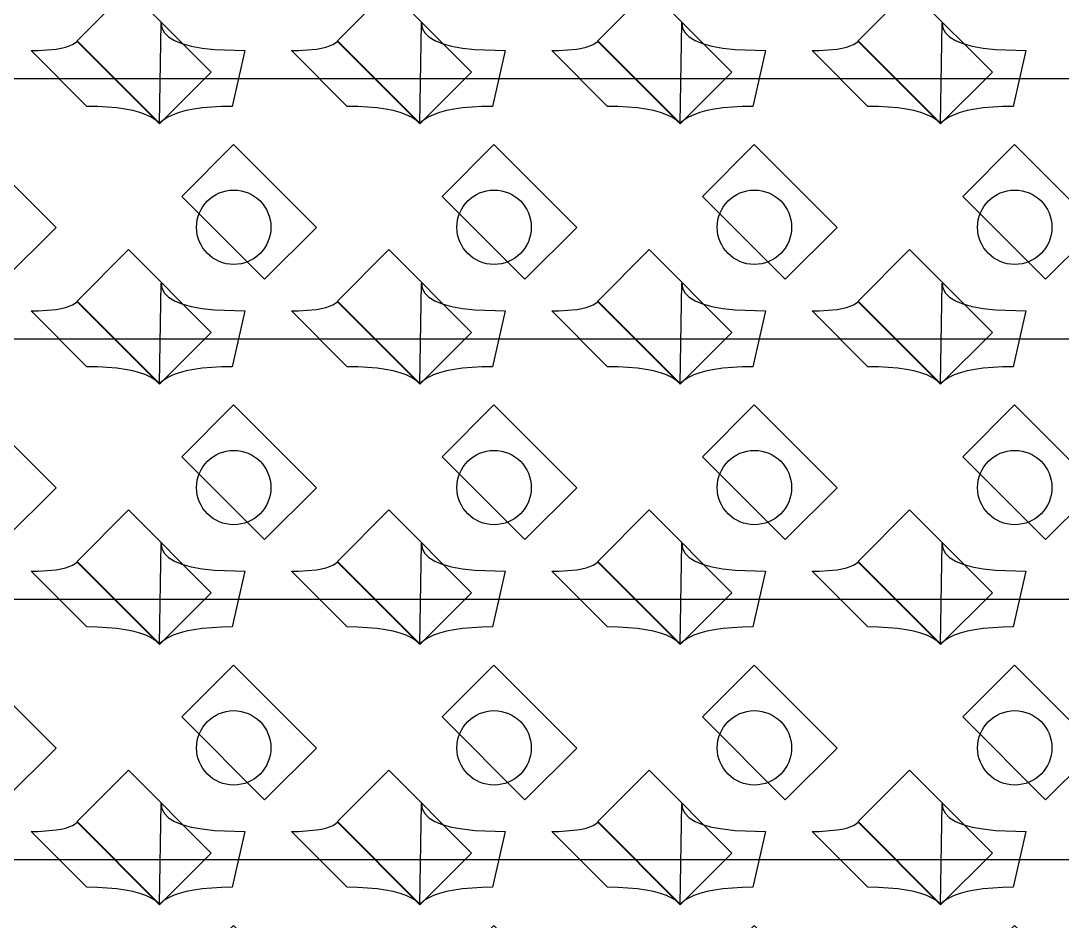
# Model space of a CAD drawing. Header units: inches. Extents: x 0.07 to 4.39, y 0.05 to 2.95.
# Drawn here: x 2.2428 to 2.5228, y 0.8334 to 1.0755 of the extents above; entities that cross this region are included whole.
import ezdxf

# ---------------------------------------------------------------- set-up
doc = ezdxf.new("R2010")
doc.units = ezdxf.units.IN
doc.header["$MEASUREMENT"] = 0
doc.layers.add('Top Layer', color=1, linetype='Continuous')

# ---------------------------------------------------------------- blocks, each defined once
blk = doc.blocks.new('0805_P_______________863')
at = {"layer": 'Top Layer'}
for p, q in [((-0.03937, 0.01575), (-0.01969, 0.01575)), ((-0.03937, -0.01575), (-0.03937, 0.01575)), ((-0.01969, 0.01575), (-0.01969, -0.01575)), ((0.01969, 0.01575), (0.03937, 0.01575)), ((0.01969, -0.01575), (0.01969, 0.01575)), ((0.03937, 0.01575), (0.03937, -0.01575)), ((-0.01969, -0.01575), (-0.03937, -0.01575)), ((0.03937, -0.01575), (0.01969, -0.01575))]:
    blk.add_line(p, q, dxfattribs=at)
blk = doc.blocks.new('0805_P_______________864')
at = {"layer": 'Top Layer'}
for p, q in [((-0.03937, 0.01575), (-0.01969, 0.01575)), ((-0.03937, -0.01575), (-0.03937, 0.01575)), ((-0.01969, 0.01575), (-0.01969, -0.01575)), ((0.01969, 0.01575), (0.03937, 0.01575)), ((0.01969, -0.01575), (0.01969, 0.01575)), ((0.03937, 0.01575), (0.03937, -0.01575)), ((-0.01969, -0.01575), (-0.03937, -0.01575)), ((0.03937, -0.01575), (0.01969, -0.01575))]:
    blk.add_line(p, q, dxfattribs=at)
blk = doc.blocks.new('0805_P_______________865')
at = {"layer": 'Top Layer'}
for p, q in [((-0.03937, 0.01575), (-0.01969, 0.01575)), ((-0.03937, -0.01575), (-0.03937, 0.01575)), ((-0.01969, 0.01575), (-0.01969, -0.01575)), ((0.01969, 0.01575), (0.03937, 0.01575)), ((0.01969, -0.01575), (0.01969, 0.01575)), ((0.03937, 0.01575), (0.03937, -0.01575)), ((-0.01969, -0.01575), (-0.03937, -0.01575)), ((0.03937, -0.01575), (0.01969, -0.01575))]:
    blk.add_line(p, q, dxfattribs=at)
blk = doc.blocks.new('0805_P_______________866')
at = {"layer": 'Top Layer'}
for p, q in [((-0.03937, 0.01575), (-0.01969, 0.01575)), ((-0.03937, -0.01575), (-0.03937, 0.01575)), ((-0.01969, 0.01575), (-0.01969, -0.01575)), ((0.01969, 0.01575), (0.03937, 0.01575)), ((0.01969, -0.01575), (0.01969, 0.01575)), ((0.03937, 0.01575), (0.03937, -0.01575)), ((-0.01969, -0.01575), (-0.03937, -0.01575)), ((0.03937, -0.01575), (0.01969, -0.01575))]:
    blk.add_line(p, q, dxfattribs=at)
blk = doc.blocks.new('0805_P_______________867')
at = {"layer": 'Top Layer'}
for p, q in [((-0.03937, 0.01575), (-0.01969, 0.01575)), ((-0.03937, -0.01575), (-0.03937, 0.01575)), ((-0.01969, 0.01575), (-0.01969, -0.01575)), ((0.01969, 0.01575), (0.03937, 0.01575)), ((0.01969, -0.01575), (0.01969, 0.01575)), ((0.03937, 0.01575), (0.03937, -0.01575)), ((-0.01969, -0.01575), (-0.03937, -0.01575)), ((0.03937, -0.01575), (0.01969, -0.01575))]:
    blk.add_line(p, q, dxfattribs=at)
blk = doc.blocks.new('0805_P_______________903')
at = {"layer": 'Top Layer'}
for p, q in [((-0.03937, 0.01575), (-0.01969, 0.01575)), ((-0.03937, -0.01575), (-0.03937, 0.01575)), ((-0.01969, 0.01575), (-0.01969, -0.01575)), ((0.01969, 0.01575), (0.03937, 0.01575)), ((0.01969, -0.01575), (0.01969, 0.01575)), ((0.03937, 0.01575), (0.03937, -0.01575)), ((-0.01969, -0.01575), (-0.03937, -0.01575)), ((0.03937, -0.01575), (0.01969, -0.01575))]:
    blk.add_line(p, q, dxfattribs=at)
blk = doc.blocks.new('0805_P_______________904')
at = {"layer": 'Top Layer'}
for p, q in [((-0.03937, 0.01575), (-0.01969, 0.01575)), ((-0.03937, -0.01575), (-0.03937, 0.01575)), ((-0.01969, 0.01575), (-0.01969, -0.01575)), ((0.01969, 0.01575), (0.03937, 0.01575)), ((0.01969, -0.01575), (0.01969, 0.01575)), ((0.03937, 0.01575), (0.03937, -0.01575)), ((-0.01969, -0.01575), (-0.03937, -0.01575)), ((0.03937, -0.01575), (0.01969, -0.01575))]:
    blk.add_line(p, q, dxfattribs=at)
blk = doc.blocks.new('0805_P_______________905')
at = {"layer": 'Top Layer'}
for p, q in [((-0.03937, 0.01575), (-0.01969, 0.01575)), ((-0.03937, -0.01575), (-0.03937, 0.01575)), ((-0.01969, 0.01575), (-0.01969, -0.01575)), ((0.01969, 0.01575), (0.03937, 0.01575)), ((0.01969, -0.01575), (0.01969, 0.01575)), ((0.03937, 0.01575), (0.03937, -0.01575)), ((-0.01969, -0.01575), (-0.03937, -0.01575)), ((0.03937, -0.01575), (0.01969, -0.01575))]:
    blk.add_line(p, q, dxfattribs=at)
blk = doc.blocks.new('0805_P_______________906')
at = {"layer": 'Top Layer'}
for p, q in [((-0.03937, 0.01575), (-0.01969, 0.01575)), ((-0.03937, -0.01575), (-0.03937, 0.01575)), ((-0.01969, 0.01575), (-0.01969, -0.01575)), ((0.01969, 0.01575), (0.03937, 0.01575)), ((0.01969, -0.01575), (0.01969, 0.01575)), ((0.03937, 0.01575), (0.03937, -0.01575)), ((-0.01969, -0.01575), (-0.03937, -0.01575)), ((0.03937, -0.01575), (0.01969, -0.01575))]:
    blk.add_line(p, q, dxfattribs=at)
blk = doc.blocks.new('0805_P_______________907')
at = {"layer": 'Top Layer'}
for p, q in [((-0.03937, 0.01575), (-0.01969, 0.01575)), ((-0.03937, -0.01575), (-0.03937, 0.01575)), ((-0.01969, 0.01575), (-0.01969, -0.01575)), ((0.01969, 0.01575), (0.03937, 0.01575)), ((0.01969, -0.01575), (0.01969, 0.01575)), ((0.03937, 0.01575), (0.03937, -0.01575)), ((-0.01969, -0.01575), (-0.03937, -0.01575)), ((0.03937, -0.01575), (0.01969, -0.01575))]:
    blk.add_line(p, q, dxfattribs=at)
blk = doc.blocks.new('0805_P_______________943')
at = {"layer": 'Top Layer'}
for p, q in [((-0.03937, 0.01575), (-0.01969, 0.01575)), ((-0.03937, -0.01575), (-0.03937, 0.01575)), ((-0.01969, 0.01575), (-0.01969, -0.01575)), ((0.01969, 0.01575), (0.03937, 0.01575)), ((0.01969, -0.01575), (0.01969, 0.01575)), ((0.03937, 0.01575), (0.03937, -0.01575)), ((-0.01969, -0.01575), (-0.03937, -0.01575)), ((0.03937, -0.01575), (0.01969, -0.01575))]:
    blk.add_line(p, q, dxfattribs=at)
blk = doc.blocks.new('0805_P_______________944')
at = {"layer": 'Top Layer'}
for p, q in [((-0.03937, 0.01575), (-0.01969, 0.01575)), ((-0.03937, -0.01575), (-0.03937, 0.01575)), ((-0.01969, 0.01575), (-0.01969, -0.01575)), ((0.01969, 0.01575), (0.03937, 0.01575)), ((0.01969, -0.01575), (0.01969, 0.01575)), ((0.03937, 0.01575), (0.03937, -0.01575)), ((-0.01969, -0.01575), (-0.03937, -0.01575)), ((0.03937, -0.01575), (0.01969, -0.01575))]:
    blk.add_line(p, q, dxfattribs=at)
blk = doc.blocks.new('0805_P_______________945')
at = {"layer": 'Top Layer'}
for p, q in [((-0.03937, 0.01575), (-0.01969, 0.01575)), ((-0.03937, -0.01575), (-0.03937, 0.01575)), ((-0.01969, 0.01575), (-0.01969, -0.01575)), ((0.01969, 0.01575), (0.03937, 0.01575)), ((0.01969, -0.01575), (0.01969, 0.01575)), ((0.03937, 0.01575), (0.03937, -0.01575)), ((-0.01969, -0.01575), (-0.03937, -0.01575)), ((0.03937, -0.01575), (0.01969, -0.01575))]:
    blk.add_line(p, q, dxfattribs=at)
blk = doc.blocks.new('0805_P_______________946')
at = {"layer": 'Top Layer'}
for p, q in [((-0.03937, 0.01575), (-0.01969, 0.01575)), ((-0.03937, -0.01575), (-0.03937, 0.01575)), ((-0.01969, 0.01575), (-0.01969, -0.01575)), ((0.01969, 0.01575), (0.03937, 0.01575)), ((0.01969, -0.01575), (0.01969, 0.01575)), ((0.03937, 0.01575), (0.03937, -0.01575)), ((-0.01969, -0.01575), (-0.03937, -0.01575)), ((0.03937, -0.01575), (0.01969, -0.01575))]:
    blk.add_line(p, q, dxfattribs=at)
blk = doc.blocks.new('0805_P_______________947')
at = {"layer": 'Top Layer'}
for p, q in [((-0.03937, 0.01575), (-0.01969, 0.01575)), ((-0.03937, -0.01575), (-0.03937, 0.01575)), ((-0.01969, 0.01575), (-0.01969, -0.01575)), ((0.01969, 0.01575), (0.03937, 0.01575)), ((0.01969, -0.01575), (0.01969, 0.01575)), ((0.03937, 0.01575), (0.03937, -0.01575)), ((-0.01969, -0.01575), (-0.03937, -0.01575)), ((0.03937, -0.01575), (0.01969, -0.01575))]:
    blk.add_line(p, q, dxfattribs=at)
blk = doc.blocks.new('0805_P_______________983')
at = {"layer": 'Top Layer'}
for p, q in [((-0.03937, 0.01575), (-0.01969, 0.01575)), ((-0.03937, -0.01575), (-0.03937, 0.01575)), ((-0.01969, 0.01575), (-0.01969, -0.01575)), ((0.01969, 0.01575), (0.03937, 0.01575)), ((0.01969, -0.01575), (0.01969, 0.01575)), ((0.03937, 0.01575), (0.03937, -0.01575)), ((-0.01969, -0.01575), (-0.03937, -0.01575)), ((0.03937, -0.01575), (0.01969, -0.01575))]:
    blk.add_line(p, q, dxfattribs=at)
blk = doc.blocks.new('0805_P_______________984')
at = {"layer": 'Top Layer'}
for p, q in [((-0.03937, 0.01575), (-0.01969, 0.01575)), ((-0.03937, -0.01575), (-0.03937, 0.01575)), ((-0.01969, 0.01575), (-0.01969, -0.01575)), ((0.01969, 0.01575), (0.03937, 0.01575)), ((0.01969, -0.01575), (0.01969, 0.01575)), ((0.03937, 0.01575), (0.03937, -0.01575)), ((-0.01969, -0.01575), (-0.03937, -0.01575)), ((0.03937, -0.01575), (0.01969, -0.01575))]:
    blk.add_line(p, q, dxfattribs=at)
blk = doc.blocks.new('0805_P_______________985')
at = {"layer": 'Top Layer'}
for p, q in [((-0.03937, 0.01575), (-0.01969, 0.01575)), ((-0.03937, -0.01575), (-0.03937, 0.01575)), ((-0.01969, 0.01575), (-0.01969, -0.01575)), ((0.01969, 0.01575), (0.03937, 0.01575)), ((0.01969, -0.01575), (0.01969, 0.01575)), ((0.03937, 0.01575), (0.03937, -0.01575)), ((-0.01969, -0.01575), (-0.03937, -0.01575)), ((0.03937, -0.01575), (0.01969, -0.01575))]:
    blk.add_line(p, q, dxfattribs=at)
blk = doc.blocks.new('0805_P_______________986')
at = {"layer": 'Top Layer'}
for p, q in [((-0.03937, 0.01575), (-0.01969, 0.01575)), ((-0.03937, -0.01575), (-0.03937, 0.01575)), ((-0.01969, 0.01575), (-0.01969, -0.01575)), ((0.01969, 0.01575), (0.03937, 0.01575)), ((0.01969, -0.01575), (0.01969, 0.01575)), ((0.03937, 0.01575), (0.03937, -0.01575)), ((-0.01969, -0.01575), (-0.03937, -0.01575)), ((0.03937, -0.01575), (0.01969, -0.01575))]:
    blk.add_line(p, q, dxfattribs=at)
blk = doc.blocks.new('0805_P_______________987')
at = {"layer": 'Top Layer'}
for p, q in [((-0.03937, 0.01575), (-0.01969, 0.01575)), ((-0.03937, -0.01575), (-0.03937, 0.01575)), ((-0.01969, 0.01575), (-0.01969, -0.01575)), ((0.01969, 0.01575), (0.03937, 0.01575)), ((0.01969, -0.01575), (0.01969, 0.01575)), ((0.03937, 0.01575), (0.03937, -0.01575)), ((-0.01969, -0.01575), (-0.03937, -0.01575)), ((0.03937, -0.01575), (0.01969, -0.01575))]:
    blk.add_line(p, q, dxfattribs=at)

msp = doc.modelspace()

# ---------------------------------------------------------------- linework, layer by layer
at = {"layer": 'Top Layer'}
for p, q in [((2.28005, 1.04795), (2.28051, 1.075)), ((2.28051, 1.075), (2.28071, 1.07357)), ((2.28071, 1.07357), (2.28137, 1.0723)), ((2.35005, 1.04795), (2.35051, 1.075)), ((2.35051, 1.075), (2.35071, 1.07357)), ((2.35071, 1.07357), (2.35137, 1.0723)), ((2.42005, 1.04795), (2.42051, 1.075)), ((2.42051, 1.075), (2.42071, 1.07357)), ((2.42071, 1.07357), (2.42137, 1.0723)), ((2.49005, 1.04795), (2.49051, 1.075)), ((2.49051, 1.075), (2.49071, 1.07357)), ((2.49071, 1.07357), (2.49137, 1.0723)), ((2.25737, 1.06957), (2.25795, 1.07005)), ((2.25795, 1.07005), (2.28005, 1.04795)), ((2.28137, 1.0723), (2.28248, 1.07117)), ((2.28248, 1.07117), (2.28405, 1.0702)), ((2.28405, 1.0702), (2.28607, 1.06937)), ((2.32737, 1.06957), (2.32795, 1.07005)), ((2.32795, 1.07005), (2.35005, 1.04795)), ((2.35137, 1.0723), (2.35248, 1.07117)), ((2.35248, 1.07117), (2.35405, 1.0702)), ((2.35405, 1.0702), (2.35607, 1.06937)), ((2.39737, 1.06957), (2.39795, 1.07005)), ((2.39795, 1.07005), (2.42005, 1.04795)), ((2.42137, 1.0723), (2.42248, 1.07117)), ((2.42248, 1.07117), (2.42405, 1.0702)), ((2.42405, 1.0702), (2.42607, 1.06937)), ((2.46737, 1.06957), (2.46795, 1.07005)), ((2.46795, 1.07005), (2.49005, 1.04795)), ((2.49137, 1.0723), (2.49248, 1.07117)), ((2.49248, 1.07117), (2.49405, 1.0702)), ((2.49405, 1.0702), (2.49607, 1.06937)), ((2.24551, 1.0675), (2.24741, 1.06753)), ((2.26051, 1.0525), (2.24551, 1.0675)), ((2.24741, 1.06753), (2.25225, 1.06791)), ((2.25225, 1.06791), (2.25356, 1.06814)), ((2.25356, 1.06814), (2.25474, 1.06842)), ((2.25474, 1.06842), (2.25576, 1.06875)), ((2.25576, 1.06875), (2.25664, 1.06914)), ((2.25664, 1.06914), (2.25737, 1.06957)), ((2.28607, 1.06937), (2.28855, 1.0687)), ((2.28855, 1.0687), (2.29148, 1.06818)), ((2.29148, 1.06818), (2.29487, 1.0678)), ((2.29487, 1.0678), (2.30301, 1.0675)), ((2.30301, 1.0675), (2.2996, 1.0525)), ((2.31551, 1.0675), (2.31741, 1.06753)), ((2.33051, 1.0525), (2.31551, 1.0675)), ((2.31741, 1.06753), (2.32225, 1.06791)), ((2.32225, 1.06791), (2.32356, 1.06814)), ((2.32356, 1.06814), (2.32474, 1.06842)), ((2.32474, 1.06842), (2.32576, 1.06875)), ((2.32576, 1.06875), (2.32664, 1.06914)), ((2.32664, 1.06914), (2.32737, 1.06957)), ((2.35607, 1.06937), (2.35855, 1.0687)), ((2.35855, 1.0687), (2.36148, 1.06818)), ((2.36148, 1.06818), (2.36487, 1.0678)), ((2.36487, 1.0678), (2.37301, 1.0675)), ((2.37301, 1.0675), (2.3696, 1.0525)), ((2.38551, 1.0675), (2.38741, 1.06753)), ((2.40051, 1.0525), (2.38551, 1.0675)), ((2.38741, 1.06753), (2.39225, 1.06791)), ((2.39225, 1.06791), (2.39356, 1.06814)), ((2.39356, 1.06814), (2.39474, 1.06842)), ((2.39474, 1.06842), (2.39576, 1.06875)), ((2.39576, 1.06875), (2.39664, 1.06914)), ((2.39664, 1.06914), (2.39737, 1.06957)), ((2.42607, 1.06937), (2.42855, 1.0687)), ((2.42855, 1.0687), (2.43148, 1.06818)), ((2.43148, 1.06818), (2.43487, 1.0678)), ((2.43487, 1.0678), (2.44301, 1.0675)), ((2.44301, 1.0675), (2.4396, 1.0525)), ((2.45551, 1.0675), (2.45741, 1.06753)), ((2.47051, 1.0525), (2.45551, 1.0675)), ((2.45741, 1.06753), (2.46225, 1.06791)), ((2.46225, 1.06791), (2.46356, 1.06814)), ((2.46356, 1.06814), (2.46474, 1.06842)), ((2.46474, 1.06842), (2.46576, 1.06875)), ((2.46576, 1.06875), (2.46664, 1.06914)), ((2.46664, 1.06914), (2.46737, 1.06957)), ((2.49607, 1.06937), (2.49855, 1.0687)), ((2.49855, 1.0687), (2.50148, 1.06818)), ((2.50148, 1.06818), (2.50487, 1.0678)), ((2.50487, 1.0678), (2.51301, 1.0675)), ((2.51301, 1.0675), (2.5096, 1.0525)), ((2.21006, 1.06), (2.35005, 1.06)), ((2.35005, 1.06), (2.49005, 1.06)), ((2.49005, 1.06), (2.63006, 1.06)), ((2.2634, 1.05245), (2.26051, 1.0525)), ((2.26857, 1.05209), (2.2634, 1.05245)), ((2.27084, 1.05177), (2.26857, 1.05209)), ((2.2729, 1.05136), (2.27084, 1.05177)), ((2.27475, 1.05086), (2.2729, 1.05136)), ((2.27639, 1.05027), (2.27475, 1.05086)), ((2.27782, 1.04959), (2.27639, 1.05027)), ((2.28372, 1.05027), (2.28229, 1.04959)), ((2.28536, 1.05086), (2.28372, 1.05027)), ((2.28721, 1.05136), (2.28536, 1.05086)), ((2.28927, 1.05177), (2.28721, 1.05136)), ((2.29154, 1.05209), (2.28927, 1.05177)), ((2.29671, 1.05245), (2.29154, 1.05209)), ((2.2996, 1.0525), (2.29671, 1.05245)), ((2.3334, 1.05245), (2.33051, 1.0525)), ((2.33857, 1.05209), (2.3334, 1.05245)), ((2.34084, 1.05177), (2.33857, 1.05209)), ((2.3429, 1.05136), (2.34084, 1.05177)), ((2.34475, 1.05086), (2.3429, 1.05136)), ((2.34639, 1.05027), (2.34475, 1.05086)), ((2.34782, 1.04959), (2.34639, 1.05027)), ((2.35372, 1.05027), (2.35229, 1.04959)), ((2.35536, 1.05086), (2.35372, 1.05027)), ((2.35721, 1.05136), (2.35536, 1.05086)), ((2.35927, 1.05177), (2.35721, 1.05136)), ((2.36154, 1.05209), (2.35927, 1.05177)), ((2.36671, 1.05245), (2.36154, 1.05209)), ((2.3696, 1.0525), (2.36671, 1.05245)), ((2.4034, 1.05245), (2.40051, 1.0525)), ((2.40857, 1.05209), (2.4034, 1.05245)), ((2.41084, 1.05177), (2.40857, 1.05209)), ((2.4129, 1.05136), (2.41084, 1.05177)), ((2.41475, 1.05086), (2.4129, 1.05136)), ((2.41639, 1.05027), (2.41475, 1.05086)), ((2.41782, 1.04959), (2.41639, 1.05027)), ((2.42372, 1.05027), (2.42229, 1.04959)), ((2.42536, 1.05086), (2.42372, 1.05027)), ((2.42721, 1.05136), (2.42536, 1.05086)), ((2.42927, 1.05177), (2.42721, 1.05136)), ((2.43154, 1.05209), (2.42927, 1.05177)), ((2.43671, 1.05245), (2.43154, 1.05209)), ((2.4396, 1.0525), (2.43671, 1.05245)), ((2.4734, 1.05245), (2.47051, 1.0525)), ((2.47857, 1.05209), (2.4734, 1.05245)), ((2.48084, 1.05177), (2.47857, 1.05209)), ((2.4829, 1.05136), (2.48084, 1.05177)), ((2.48475, 1.05086), (2.4829, 1.05136)), ((2.48639, 1.05027), (2.48475, 1.05086)), ((2.48782, 1.04959), (2.48639, 1.05027)), ((2.49372, 1.05027), (2.49229, 1.04959)), ((2.49536, 1.05086), (2.49372, 1.05027)), ((2.49721, 1.05136), (2.49536, 1.05086)), ((2.49927, 1.05177), (2.49721, 1.05136)), ((2.50154, 1.05209), (2.49927, 1.05177)), ((2.50671, 1.05245), (2.50154, 1.05209)), ((2.5096, 1.0525), (2.50671, 1.05245)), ((2.27904, 1.04882), (2.27782, 1.04959)), ((2.28005, 1.04795), (2.27904, 1.04882)), ((2.28107, 1.04882), (2.28005, 1.04795)), ((2.28229, 1.04959), (2.28107, 1.04882)), ((2.34904, 1.04882), (2.34782, 1.04959)), ((2.35005, 1.04795), (2.34904, 1.04882)), ((2.35107, 1.04882), (2.35005, 1.04795)), ((2.35229, 1.04959), (2.35107, 1.04882)), ((2.41904, 1.04882), (2.41782, 1.04959)), ((2.42005, 1.04795), (2.41904, 1.04882)), ((2.42107, 1.04882), (2.42005, 1.04795)), ((2.42229, 1.04959), (2.42107, 1.04882)), ((2.48904, 1.04882), (2.48782, 1.04959)), ((2.49005, 1.04795), (2.48904, 1.04882)), ((2.49107, 1.04882), (2.49005, 1.04795)), ((2.49229, 1.04959), (2.49107, 1.04882)), ((2.28005, 0.97795), (2.28051, 1.005)), ((2.28051, 1.005), (2.28071, 1.00358)), ((2.28071, 1.00358), (2.28137, 1.0023)), ((2.35005, 0.97795), (2.35051, 1.005)), ((2.35051, 1.005), (2.35071, 1.00358)), ((2.35071, 1.00358), (2.35137, 1.0023)), ((2.42005, 0.97795), (2.42051, 1.005)), ((2.42051, 1.005), (2.42071, 1.00358)), ((2.42071, 1.00358), (2.42137, 1.0023)), ((2.49005, 0.97795), (2.49051, 1.005)), ((2.49051, 1.005), (2.49071, 1.00358)), ((2.49071, 1.00358), (2.49137, 1.0023)), ((2.25737, 0.99957), (2.25795, 1.00005)), ((2.25795, 1.00005), (2.28005, 0.97795)), ((2.28137, 1.0023), (2.28248, 1.00117)), ((2.28248, 1.00117), (2.28405, 1.0002)), ((2.28405, 1.0002), (2.28607, 0.99938)), ((2.32737, 0.99957), (2.32795, 1.00005)), ((2.32795, 1.00005), (2.35005, 0.97795)), ((2.35137, 1.0023), (2.35248, 1.00117)), ((2.35248, 1.00117), (2.35405, 1.0002)), ((2.35405, 1.0002), (2.35607, 0.99938)), ((2.39737, 0.99957), (2.39795, 1.00005)), ((2.39795, 1.00005), (2.42005, 0.97795)), ((2.42137, 1.0023), (2.42248, 1.00117)), ((2.42248, 1.00117), (2.42405, 1.0002)), ((2.42405, 1.0002), (2.42607, 0.99938)), ((2.46737, 0.99957), (2.46795, 1.00005)), ((2.46795, 1.00005), (2.49005, 0.97795)), ((2.49137, 1.0023), (2.49248, 1.00117)), ((2.49248, 1.00117), (2.49405, 1.0002)), ((2.49405, 1.0002), (2.49607, 0.99938)), ((2.24551, 0.9975), (2.24741, 0.99753)), ((2.26051, 0.9825), (2.24551, 0.9975)), ((2.24741, 0.99753), (2.25225, 0.99791)), ((2.25225, 0.99791), (2.25356, 0.99814)), ((2.25356, 0.99814), (2.25474, 0.99842)), ((2.25474, 0.99842), (2.25576, 0.99875)), ((2.25576, 0.99875), (2.25664, 0.99914)), ((2.25664, 0.99914), (2.25737, 0.99957)), ((2.28607, 0.99938), (2.28855, 0.9987)), ((2.28855, 0.9987), (2.29148, 0.99818)), ((2.29148, 0.99818), (2.29487, 0.9978)), ((2.29487, 0.9978), (2.30301, 0.9975)), ((2.30301, 0.9975), (2.2996, 0.9825)), ((2.31551, 0.9975), (2.31741, 0.99753)), ((2.33051, 0.9825), (2.31551, 0.9975)), ((2.31741, 0.99753), (2.32225, 0.99791)), ((2.32225, 0.99791), (2.32356, 0.99814)), ((2.32356, 0.99814), (2.32474, 0.99842)), ((2.32474, 0.99842), (2.32576, 0.99875)), ((2.32576, 0.99875), (2.32664, 0.99914)), ((2.32664, 0.99914), (2.32737, 0.99957)), ((2.35607, 0.99938), (2.35855, 0.9987)), ((2.35855, 0.9987), (2.36148, 0.99818)), ((2.36148, 0.99818), (2.36487, 0.9978)), ((2.36487, 0.9978), (2.37301, 0.9975)), ((2.37301, 0.9975), (2.3696, 0.9825)), ((2.38551, 0.9975), (2.38741, 0.99753)), ((2.40051, 0.9825), (2.38551, 0.9975)), ((2.38741, 0.99753), (2.39225, 0.99791)), ((2.39225, 0.99791), (2.39356, 0.99814)), ((2.39356, 0.99814), (2.39474, 0.99842)), ((2.39474, 0.99842), (2.39576, 0.99875)), ((2.39576, 0.99875), (2.39664, 0.99914)), ((2.39664, 0.99914), (2.39737, 0.99957)), ((2.42607, 0.99938), (2.42855, 0.9987)), ((2.42855, 0.9987), (2.43148, 0.99818)), ((2.43148, 0.99818), (2.43487, 0.9978)), ((2.43487, 0.9978), (2.44301, 0.9975)), ((2.44301, 0.9975), (2.4396, 0.9825)), ((2.45551, 0.9975), (2.45741, 0.99753)), ((2.47051, 0.9825), (2.45551, 0.9975)), ((2.45741, 0.99753), (2.46225, 0.99791)), ((2.46225, 0.99791), (2.46356, 0.99814)), ((2.46356, 0.99814), (2.46474, 0.99842)), ((2.46474, 0.99842), (2.46576, 0.99875)), ((2.46576, 0.99875), (2.46664, 0.99914)), ((2.46664, 0.99914), (2.46737, 0.99957)), ((2.49607, 0.99938), (2.49855, 0.9987)), ((2.49855, 0.9987), (2.50148, 0.99818)), ((2.50148, 0.99818), (2.50487, 0.9978)), ((2.50487, 0.9978), (2.51301, 0.9975)), ((2.51301, 0.9975), (2.5096, 0.9825)), ((2.13588, 0.99), (2.34588, 0.99)), ((2.34588, 0.99), (2.55588, 0.99)), ((2.2634, 0.98245), (2.26051, 0.9825)), ((2.26857, 0.98209), (2.2634, 0.98245)), ((2.27084, 0.98177), (2.26857, 0.98209)), ((2.2729, 0.98136), (2.27084, 0.98177)), ((2.27475, 0.98086), (2.2729, 0.98136)), ((2.27639, 0.98027), (2.27475, 0.98086)), ((2.27782, 0.97959), (2.27639, 0.98027)), ((2.28372, 0.98027), (2.28229, 0.97959)), ((2.28536, 0.98086), (2.28372, 0.98027)), ((2.28721, 0.98136), (2.28536, 0.98086)), ((2.28927, 0.98177), (2.28721, 0.98136)), ((2.29154, 0.98209), (2.28927, 0.98177)), ((2.29671, 0.98245), (2.29154, 0.98209)), ((2.2996, 0.9825), (2.29671, 0.98245)), ((2.3334, 0.98245), (2.33051, 0.9825)), ((2.33857, 0.98209), (2.3334, 0.98245)), ((2.34084, 0.98177), (2.33857, 0.98209)), ((2.3429, 0.98136), (2.34084, 0.98177)), ((2.34475, 0.98086), (2.3429, 0.98136)), ((2.34639, 0.98027), (2.34475, 0.98086)), ((2.34782, 0.97959), (2.34639, 0.98027)), ((2.35372, 0.98027), (2.35229, 0.97959)), ((2.35536, 0.98086), (2.35372, 0.98027)), ((2.35721, 0.98136), (2.35536, 0.98086)), ((2.35927, 0.98177), (2.35721, 0.98136)), ((2.36154, 0.98209), (2.35927, 0.98177)), ((2.36671, 0.98245), (2.36154, 0.98209)), ((2.3696, 0.9825), (2.36671, 0.98245)), ((2.4034, 0.98245), (2.40051, 0.9825)), ((2.40857, 0.98209), (2.4034, 0.98245)), ((2.41084, 0.98177), (2.40857, 0.98209)), ((2.4129, 0.98136), (2.41084, 0.98177)), ((2.41475, 0.98086), (2.4129, 0.98136)), ((2.41639, 0.98027), (2.41475, 0.98086)), ((2.41782, 0.97959), (2.41639, 0.98027)), ((2.42372, 0.98027), (2.42229, 0.97959)), ((2.42536, 0.98086), (2.42372, 0.98027)), ((2.42721, 0.98136), (2.42536, 0.98086)), ((2.42927, 0.98177), (2.42721, 0.98136)), ((2.43154, 0.98209), (2.42927, 0.98177)), ((2.43671, 0.98245), (2.43154, 0.98209)), ((2.4396, 0.9825), (2.43671, 0.98245)), ((2.4734, 0.98245), (2.47051, 0.9825)), ((2.47857, 0.98209), (2.4734, 0.98245)), ((2.48084, 0.98177), (2.47857, 0.98209)), ((2.4829, 0.98136), (2.48084, 0.98177)), ((2.48475, 0.98086), (2.4829, 0.98136)), ((2.48639, 0.98027), (2.48475, 0.98086)), ((2.48782, 0.97959), (2.48639, 0.98027)), ((2.49372, 0.98027), (2.49229, 0.97959)), ((2.49536, 0.98086), (2.49372, 0.98027)), ((2.49721, 0.98136), (2.49536, 0.98086)), ((2.49927, 0.98177), (2.49721, 0.98136)), ((2.50154, 0.98209), (2.49927, 0.98177)), ((2.50671, 0.98245), (2.50154, 0.98209)), ((2.5096, 0.9825), (2.50671, 0.98245)), ((2.27904, 0.97882), (2.27782, 0.97959)), ((2.28005, 0.97795), (2.27904, 0.97882)), ((2.28107, 0.97882), (2.28005, 0.97795)), ((2.28229, 0.97959), (2.28107, 0.97882)), ((2.34904, 0.97882), (2.34782, 0.97959)), ((2.35005, 0.97795), (2.34904, 0.97882)), ((2.35107, 0.97882), (2.35005, 0.97795)), ((2.35229, 0.97959), (2.35107, 0.97882)), ((2.41904, 0.97882), (2.41782, 0.97959)), ((2.42005, 0.97795), (2.41904, 0.97882)), ((2.42107, 0.97882), (2.42005, 0.97795)), ((2.42229, 0.97959), (2.42107, 0.97882)), ((2.48904, 0.97882), (2.48782, 0.97959)), ((2.49005, 0.97795), (2.48904, 0.97882)), ((2.49107, 0.97882), (2.49005, 0.97795)), ((2.49229, 0.97959), (2.49107, 0.97882)), ((2.28005, 0.90795), (2.28051, 0.935)), ((2.28051, 0.935), (2.28071, 0.93358)), ((2.28071, 0.93358), (2.28137, 0.9323)), ((2.35005, 0.90795), (2.35051, 0.935)), ((2.35051, 0.935), (2.35071, 0.93358)), ((2.35071, 0.93358), (2.35137, 0.9323)), ((2.42005, 0.90795), (2.42051, 0.935)), ((2.42051, 0.935), (2.42071, 0.93358)), ((2.42071, 0.93358), (2.42137, 0.9323)), ((2.49005, 0.90795), (2.49051, 0.935)), ((2.49051, 0.935), (2.49071, 0.93358)), ((2.49071, 0.93358), (2.49137, 0.9323)), ((2.25737, 0.92957), (2.25795, 0.93005)), ((2.25795, 0.93005), (2.28005, 0.90795)), ((2.28137, 0.9323), (2.28248, 0.93117)), ((2.28248, 0.93117), (2.28405, 0.9302)), ((2.28405, 0.9302), (2.28607, 0.92937)), ((2.32737, 0.92957), (2.32795, 0.93005)), ((2.32795, 0.93005), (2.35005, 0.90795)), ((2.35137, 0.9323), (2.35248, 0.93117)), ((2.35248, 0.93117), (2.35405, 0.9302)), ((2.35405, 0.9302), (2.35607, 0.92937)), ((2.39737, 0.92957), (2.39795, 0.93005)), ((2.39795, 0.93005), (2.42005, 0.90795)), ((2.42137, 0.9323), (2.42248, 0.93117)), ((2.42248, 0.93117), (2.42405, 0.9302)), ((2.42405, 0.9302), (2.42607, 0.92937)), ((2.46737, 0.92957), (2.46795, 0.93005)), ((2.46795, 0.93005), (2.49005, 0.90795)), ((2.49137, 0.9323), (2.49248, 0.93117)), ((2.49248, 0.93117), (2.49405, 0.9302)), ((2.49405, 0.9302), (2.49607, 0.92937)), ((2.24551, 0.9275), (2.24741, 0.92753)), ((2.26051, 0.9125), (2.24551, 0.9275)), ((2.24741, 0.92753), (2.25225, 0.92791)), ((2.25225, 0.92791), (2.25356, 0.92814)), ((2.25356, 0.92814), (2.25474, 0.92842)), ((2.25474, 0.92842), (2.25576, 0.92875)), ((2.25576, 0.92875), (2.25664, 0.92914)), ((2.25664, 0.92914), (2.25737, 0.92957)), ((2.28607, 0.92937), (2.28855, 0.9287)), ((2.28855, 0.9287), (2.29148, 0.92817)), ((2.29148, 0.92817), (2.29487, 0.9278)), ((2.29487, 0.9278), (2.30301, 0.9275)), ((2.30301, 0.9275), (2.2996, 0.9125)), ((2.31551, 0.9275), (2.31741, 0.92753)), ((2.33051, 0.9125), (2.31551, 0.9275)), ((2.31741, 0.92753), (2.32225, 0.92791)), ((2.32225, 0.92791), (2.32356, 0.92814)), ((2.32356, 0.92814), (2.32474, 0.92842)), ((2.32474, 0.92842), (2.32576, 0.92875)), ((2.32576, 0.92875), (2.32664, 0.92914)), ((2.32664, 0.92914), (2.32737, 0.92957)), ((2.35607, 0.92937), (2.35855, 0.9287)), ((2.35855, 0.9287), (2.36148, 0.92817)), ((2.36148, 0.92817), (2.36487, 0.9278)), ((2.36487, 0.9278), (2.37301, 0.9275)), ((2.37301, 0.9275), (2.3696, 0.9125)), ((2.38551, 0.9275), (2.38741, 0.92753)), ((2.40051, 0.9125), (2.38551, 0.9275)), ((2.38741, 0.92753), (2.39225, 0.92791)), ((2.39225, 0.92791), (2.39356, 0.92814)), ((2.39356, 0.92814), (2.39474, 0.92842)), ((2.39474, 0.92842), (2.39576, 0.92875)), ((2.39576, 0.92875), (2.39664, 0.92914)), ((2.39664, 0.92914), (2.39737, 0.92957)), ((2.42607, 0.92937), (2.42855, 0.9287)), ((2.42855, 0.9287), (2.43148, 0.92817)), ((2.43148, 0.92817), (2.43487, 0.9278)), ((2.43487, 0.9278), (2.44301, 0.9275)), ((2.44301, 0.9275), (2.4396, 0.9125)), ((2.45551, 0.9275), (2.45741, 0.92753)), ((2.47051, 0.9125), (2.45551, 0.9275)), ((2.45741, 0.92753), (2.46225, 0.92791)), ((2.46225, 0.92791), (2.46356, 0.92814)), ((2.46356, 0.92814), (2.46474, 0.92842)), ((2.46474, 0.92842), (2.46576, 0.92875)), ((2.46576, 0.92875), (2.46664, 0.92914)), ((2.46664, 0.92914), (2.46737, 0.92957)), ((2.49607, 0.92937), (2.49855, 0.9287)), ((2.49855, 0.9287), (2.50148, 0.92817)), ((2.50148, 0.92817), (2.50487, 0.9278)), ((2.50487, 0.9278), (2.51301, 0.9275)), ((2.51301, 0.9275), (2.5096, 0.9125)), ((2.13588, 0.92), (2.34588, 0.92)), ((2.34588, 0.92), (2.83588, 0.92)), ((2.2634, 0.91245), (2.26051, 0.9125)), ((2.26857, 0.91209), (2.2634, 0.91245)), ((2.27084, 0.91177), (2.26857, 0.91209)), ((2.2729, 0.91136), (2.27084, 0.91177)), ((2.27475, 0.91086), (2.2729, 0.91136)), ((2.27639, 0.91027), (2.27475, 0.91086)), ((2.27782, 0.90959), (2.27639, 0.91027)), ((2.28372, 0.91027), (2.28229, 0.90959)), ((2.28536, 0.91086), (2.28372, 0.91027)), ((2.28721, 0.91136), (2.28536, 0.91086)), ((2.28927, 0.91177), (2.28721, 0.91136)), ((2.29154, 0.91209), (2.28927, 0.91177)), ((2.29671, 0.91245), (2.29154, 0.91209)), ((2.2996, 0.9125), (2.29671, 0.91245)), ((2.3334, 0.91245), (2.33051, 0.9125)), ((2.33857, 0.91209), (2.3334, 0.91245)), ((2.34084, 0.91177), (2.33857, 0.91209)), ((2.3429, 0.91136), (2.34084, 0.91177)), ((2.34475, 0.91086), (2.3429, 0.91136)), ((2.34639, 0.91027), (2.34475, 0.91086)), ((2.34782, 0.90959), (2.34639, 0.91027)), ((2.35372, 0.91027), (2.35229, 0.90959)), ((2.35536, 0.91086), (2.35372, 0.91027)), ((2.35721, 0.91136), (2.35536, 0.91086)), ((2.35927, 0.91177), (2.35721, 0.91136)), ((2.36154, 0.91209), (2.35927, 0.91177)), ((2.36671, 0.91245), (2.36154, 0.91209)), ((2.3696, 0.9125), (2.36671, 0.91245)), ((2.4034, 0.91245), (2.40051, 0.9125)), ((2.40857, 0.91209), (2.4034, 0.91245)), ((2.41084, 0.91177), (2.40857, 0.91209)), ((2.4129, 0.91136), (2.41084, 0.91177)), ((2.41475, 0.91086), (2.4129, 0.91136)), ((2.41639, 0.91027), (2.41475, 0.91086)), ((2.41782, 0.90959), (2.41639, 0.91027)), ((2.42372, 0.91027), (2.42229, 0.90959)), ((2.42536, 0.91086), (2.42372, 0.91027)), ((2.42721, 0.91136), (2.42536, 0.91086)), ((2.42927, 0.91177), (2.42721, 0.91136)), ((2.43154, 0.91209), (2.42927, 0.91177)), ((2.43671, 0.91245), (2.43154, 0.91209)), ((2.4396, 0.9125), (2.43671, 0.91245)), ((2.4734, 0.91245), (2.47051, 0.9125)), ((2.47857, 0.91209), (2.4734, 0.91245)), ((2.48084, 0.91177), (2.47857, 0.91209)), ((2.4829, 0.91136), (2.48084, 0.91177)), ((2.48475, 0.91086), (2.4829, 0.91136)), ((2.48639, 0.91027), (2.48475, 0.91086)), ((2.48782, 0.90959), (2.48639, 0.91027)), ((2.49372, 0.91027), (2.49229, 0.90959)), ((2.49536, 0.91086), (2.49372, 0.91027)), ((2.49721, 0.91136), (2.49536, 0.91086)), ((2.49927, 0.91177), (2.49721, 0.91136)), ((2.50154, 0.91209), (2.49927, 0.91177)), ((2.50671, 0.91245), (2.50154, 0.91209)), ((2.5096, 0.9125), (2.50671, 0.91245)), ((2.27904, 0.90882), (2.27782, 0.90959)), ((2.28005, 0.90795), (2.27904, 0.90882)), ((2.28107, 0.90882), (2.28005, 0.90795)), ((2.28229, 0.90959), (2.28107, 0.90882)), ((2.34904, 0.90882), (2.34782, 0.90959)), ((2.35005, 0.90795), (2.34904, 0.90882)), ((2.35107, 0.90882), (2.35005, 0.90795)), ((2.35229, 0.90959), (2.35107, 0.90882)), ((2.41904, 0.90882), (2.41782, 0.90959)), ((2.42005, 0.90795), (2.41904, 0.90882)), ((2.42107, 0.90882), (2.42005, 0.90795)), ((2.42229, 0.90959), (2.42107, 0.90882)), ((2.48904, 0.90882), (2.48782, 0.90959)), ((2.49005, 0.90795), (2.48904, 0.90882)), ((2.49107, 0.90882), (2.49005, 0.90795)), ((2.49229, 0.90959), (2.49107, 0.90882)), ((2.28005, 0.83795), (2.28051, 0.865)), ((2.28051, 0.865), (2.28071, 0.86357)), ((2.28071, 0.86357), (2.28137, 0.8623)), ((2.35005, 0.83795), (2.35051, 0.865)), ((2.35051, 0.865), (2.35071, 0.86357)), ((2.35071, 0.86357), (2.35137, 0.8623)), ((2.42005, 0.83795), (2.42051, 0.865)), ((2.42051, 0.865), (2.42071, 0.86357)), ((2.42071, 0.86357), (2.42137, 0.8623)), ((2.49005, 0.83795), (2.49051, 0.865)), ((2.49051, 0.865), (2.49071, 0.86357)), ((2.49071, 0.86357), (2.49137, 0.8623)), ((2.25737, 0.85957), (2.25795, 0.86006)), ((2.25795, 0.86006), (2.28005, 0.83795)), ((2.28137, 0.8623), (2.28248, 0.86118)), ((2.28248, 0.86118), (2.28405, 0.8602)), ((2.28405, 0.8602), (2.28607, 0.85938)), ((2.32737, 0.85957), (2.32795, 0.86006)), ((2.32795, 0.86006), (2.35005, 0.83795)), ((2.35137, 0.8623), (2.35248, 0.86118)), ((2.35248, 0.86118), (2.35405, 0.8602)), ((2.35405, 0.8602), (2.35607, 0.85938)), ((2.39737, 0.85957), (2.39795, 0.86006)), ((2.39795, 0.86006), (2.42005, 0.83795)), ((2.42137, 0.8623), (2.42248, 0.86118)), ((2.42248, 0.86118), (2.42405, 0.8602)), ((2.42405, 0.8602), (2.42607, 0.85938)), ((2.46737, 0.85957), (2.46795, 0.86006)), ((2.46795, 0.86006), (2.49005, 0.83795)), ((2.49137, 0.8623), (2.49248, 0.86118)), ((2.49248, 0.86118), (2.49405, 0.8602)), ((2.49405, 0.8602), (2.49607, 0.85938)), ((2.24551, 0.8575), (2.24741, 0.85753)), ((2.26051, 0.8425), (2.24551, 0.8575)), ((2.24741, 0.85753), (2.25225, 0.85791)), ((2.25225, 0.85791), (2.25356, 0.85814)), ((2.25356, 0.85814), (2.25474, 0.85842)), ((2.25474, 0.85842), (2.25576, 0.85875)), ((2.25576, 0.85875), (2.25664, 0.85914)), ((2.25664, 0.85914), (2.25737, 0.85957)), ((2.28607, 0.85938), (2.28855, 0.8587)), ((2.28855, 0.8587), (2.29148, 0.85818)), ((2.29148, 0.85818), (2.29487, 0.8578)), ((2.29487, 0.8578), (2.30301, 0.8575)), ((2.30301, 0.8575), (2.2996, 0.8425)), ((2.31551, 0.8575), (2.31741, 0.85753)), ((2.33051, 0.8425), (2.31551, 0.8575)), ((2.31741, 0.85753), (2.32225, 0.85791)), ((2.32225, 0.85791), (2.32356, 0.85814)), ((2.32356, 0.85814), (2.32474, 0.85842)), ((2.32474, 0.85842), (2.32576, 0.85875)), ((2.32576, 0.85875), (2.32664, 0.85914)), ((2.32664, 0.85914), (2.32737, 0.85957)), ((2.35607, 0.85938), (2.35855, 0.8587)), ((2.35855, 0.8587), (2.36148, 0.85818)), ((2.36148, 0.85818), (2.36487, 0.8578)), ((2.36487, 0.8578), (2.37301, 0.8575)), ((2.37301, 0.8575), (2.3696, 0.8425)), ((2.38551, 0.8575), (2.38741, 0.85753)), ((2.40051, 0.8425), (2.38551, 0.8575)), ((2.38741, 0.85753), (2.39225, 0.85791)), ((2.39225, 0.85791), (2.39356, 0.85814)), ((2.39356, 0.85814), (2.39474, 0.85842)), ((2.39474, 0.85842), (2.39576, 0.85875)), ((2.39576, 0.85875), (2.39664, 0.85914)), ((2.39664, 0.85914), (2.39737, 0.85957)), ((2.42607, 0.85938), (2.42855, 0.8587)), ((2.42855, 0.8587), (2.43148, 0.85818)), ((2.43148, 0.85818), (2.43487, 0.8578)), ((2.43487, 0.8578), (2.44301, 0.8575)), ((2.44301, 0.8575), (2.4396, 0.8425)), ((2.45551, 0.8575), (2.45741, 0.85753)), ((2.47051, 0.8425), (2.45551, 0.8575)), ((2.45741, 0.85753), (2.46225, 0.85791)), ((2.46225, 0.85791), (2.46356, 0.85814)), ((2.46356, 0.85814), (2.46474, 0.85842)), ((2.46474, 0.85842), (2.46576, 0.85875)), ((2.46576, 0.85875), (2.46664, 0.85914)), ((2.46664, 0.85914), (2.46737, 0.85957)), ((2.49607, 0.85938), (2.49855, 0.8587)), ((2.49855, 0.8587), (2.50148, 0.85818)), ((2.50148, 0.85818), (2.50487, 0.8578)), ((2.50487, 0.8578), (2.51301, 0.8575)), ((2.51301, 0.8575), (2.5096, 0.8425)), ((2.21006, 0.85), (2.28005, 0.85)), ((2.28005, 0.85), (2.42006, 0.85)), ((2.42006, 0.85), (2.56006, 0.85)), ((2.2634, 0.84245), (2.26051, 0.8425)), ((2.26857, 0.84209), (2.2634, 0.84245)), ((2.27084, 0.84177), (2.26857, 0.84209)), ((2.2729, 0.84136), (2.27084, 0.84177)), ((2.27475, 0.84086), (2.2729, 0.84136)), ((2.27639, 0.84027), (2.27475, 0.84086)), ((2.27782, 0.83959), (2.27639, 0.84027)), ((2.28372, 0.84027), (2.28229, 0.83959)), ((2.28536, 0.84086), (2.28372, 0.84027)), ((2.28721, 0.84136), (2.28536, 0.84086)), ((2.28927, 0.84177), (2.28721, 0.84136)), ((2.29154, 0.84209), (2.28927, 0.84177)), ((2.29671, 0.84245), (2.29154, 0.84209)), ((2.2996, 0.8425), (2.29671, 0.84245)), ((2.3334, 0.84245), (2.33051, 0.8425)), ((2.33857, 0.84209), (2.3334, 0.84245)), ((2.34084, 0.84177), (2.33857, 0.84209)), ((2.3429, 0.84136), (2.34084, 0.84177)), ((2.34475, 0.84086), (2.3429, 0.84136)), ((2.34639, 0.84027), (2.34475, 0.84086)), ((2.34782, 0.83959), (2.34639, 0.84027)), ((2.35372, 0.84027), (2.35229, 0.83959)), ((2.35536, 0.84086), (2.35372, 0.84027)), ((2.35721, 0.84136), (2.35536, 0.84086)), ((2.35927, 0.84177), (2.35721, 0.84136)), ((2.36154, 0.84209), (2.35927, 0.84177)), ((2.36671, 0.84245), (2.36154, 0.84209)), ((2.3696, 0.8425), (2.36671, 0.84245)), ((2.4034, 0.84245), (2.40051, 0.8425)), ((2.40857, 0.84209), (2.4034, 0.84245)), ((2.41084, 0.84177), (2.40857, 0.84209)), ((2.4129, 0.84136), (2.41084, 0.84177)), ((2.41475, 0.84086), (2.4129, 0.84136)), ((2.41639, 0.84027), (2.41475, 0.84086)), ((2.41782, 0.83959), (2.41639, 0.84027)), ((2.42372, 0.84027), (2.42229, 0.83959)), ((2.42536, 0.84086), (2.42372, 0.84027)), ((2.42721, 0.84136), (2.42536, 0.84086)), ((2.42927, 0.84177), (2.42721, 0.84136)), ((2.43154, 0.84209), (2.42927, 0.84177)), ((2.43671, 0.84245), (2.43154, 0.84209)), ((2.4396, 0.8425), (2.43671, 0.84245)), ((2.4734, 0.84245), (2.47051, 0.8425)), ((2.47857, 0.84209), (2.4734, 0.84245)), ((2.48084, 0.84177), (2.47857, 0.84209)), ((2.4829, 0.84136), (2.48084, 0.84177)), ((2.48475, 0.84086), (2.4829, 0.84136)), ((2.48639, 0.84027), (2.48475, 0.84086)), ((2.48782, 0.83959), (2.48639, 0.84027)), ((2.49372, 0.84027), (2.49229, 0.83959)), ((2.49536, 0.84086), (2.49372, 0.84027)), ((2.49721, 0.84136), (2.49536, 0.84086)), ((2.49927, 0.84177), (2.49721, 0.84136)), ((2.50154, 0.84209), (2.49927, 0.84177)), ((2.50671, 0.84245), (2.50154, 0.84209)), ((2.5096, 0.8425), (2.50671, 0.84245)), ((2.27904, 0.83882), (2.27782, 0.83959)), ((2.28005, 0.83795), (2.27904, 0.83882)), ((2.28107, 0.83882), (2.28005, 0.83795)), ((2.28229, 0.83959), (2.28107, 0.83882)), ((2.34904, 0.83882), (2.34782, 0.83959)), ((2.35005, 0.83795), (2.34904, 0.83882)), ((2.35107, 0.83882), (2.35005, 0.83795)), ((2.35229, 0.83959), (2.35107, 0.83882)), ((2.41904, 0.83882), (2.41782, 0.83959)), ((2.42005, 0.83795), (2.41904, 0.83882)), ((2.42107, 0.83882), (2.42005, 0.83795)), ((2.42229, 0.83959), (2.42107, 0.83882)), ((2.48904, 0.83882), (2.48782, 0.83959)), ((2.49005, 0.83795), (2.48904, 0.83882)), ((2.49107, 0.83882), (2.49005, 0.83795)), ((2.49229, 0.83959), (2.49107, 0.83882))]:
    msp.add_line(p, q, dxfattribs=at)
for centre in [(2.3, 1.02), (2.37, 1.02), (2.44, 1.02), (2.51, 1.02), (2.3, 0.95), (2.37, 0.95), (2.44, 0.95), (2.51, 0.95), (2.3, 0.88), (2.37, 0.88), (2.44, 0.88), (2.51, 0.88)]:
    msp.add_circle(centre, 0.01, dxfattribs=at)

# ---------------------------------------------------------------- block references
at = {"rotation": 45}
for name, p in [('0805_P_______________867', (2.255, 1.045)), ('0805_P_______________866', (2.325, 1.045)), ('0805_P_______________865', (2.395, 1.045)), ('0805_P_______________864', (2.465, 1.045)), ('0805_P_______________863', (2.535, 1.045)), ('0805_P_______________907', (2.255, 0.975)), ('0805_P_______________906', (2.325, 0.975)), ('0805_P_______________905', (2.395, 0.975)), ('0805_P_______________904', (2.465, 0.975)), ('0805_P_______________903', (2.535, 0.975)), ('0805_P_______________947', (2.255, 0.905)), ('0805_P_______________946', (2.325, 0.905)), ('0805_P_______________945', (2.395, 0.905)), ('0805_P_______________944', (2.465, 0.905)), ('0805_P_______________943', (2.535, 0.905)), ('0805_P_______________987', (2.255, 0.835)), ('0805_P_______________986', (2.325, 0.835)), ('0805_P_______________985', (2.395, 0.835)), ('0805_P_______________984', (2.465, 0.835)), ('0805_P_______________983', (2.535, 0.835))]:
    msp.add_blockref(name, p, dxfattribs=at)

doc.saveas('drawing.dxf')
